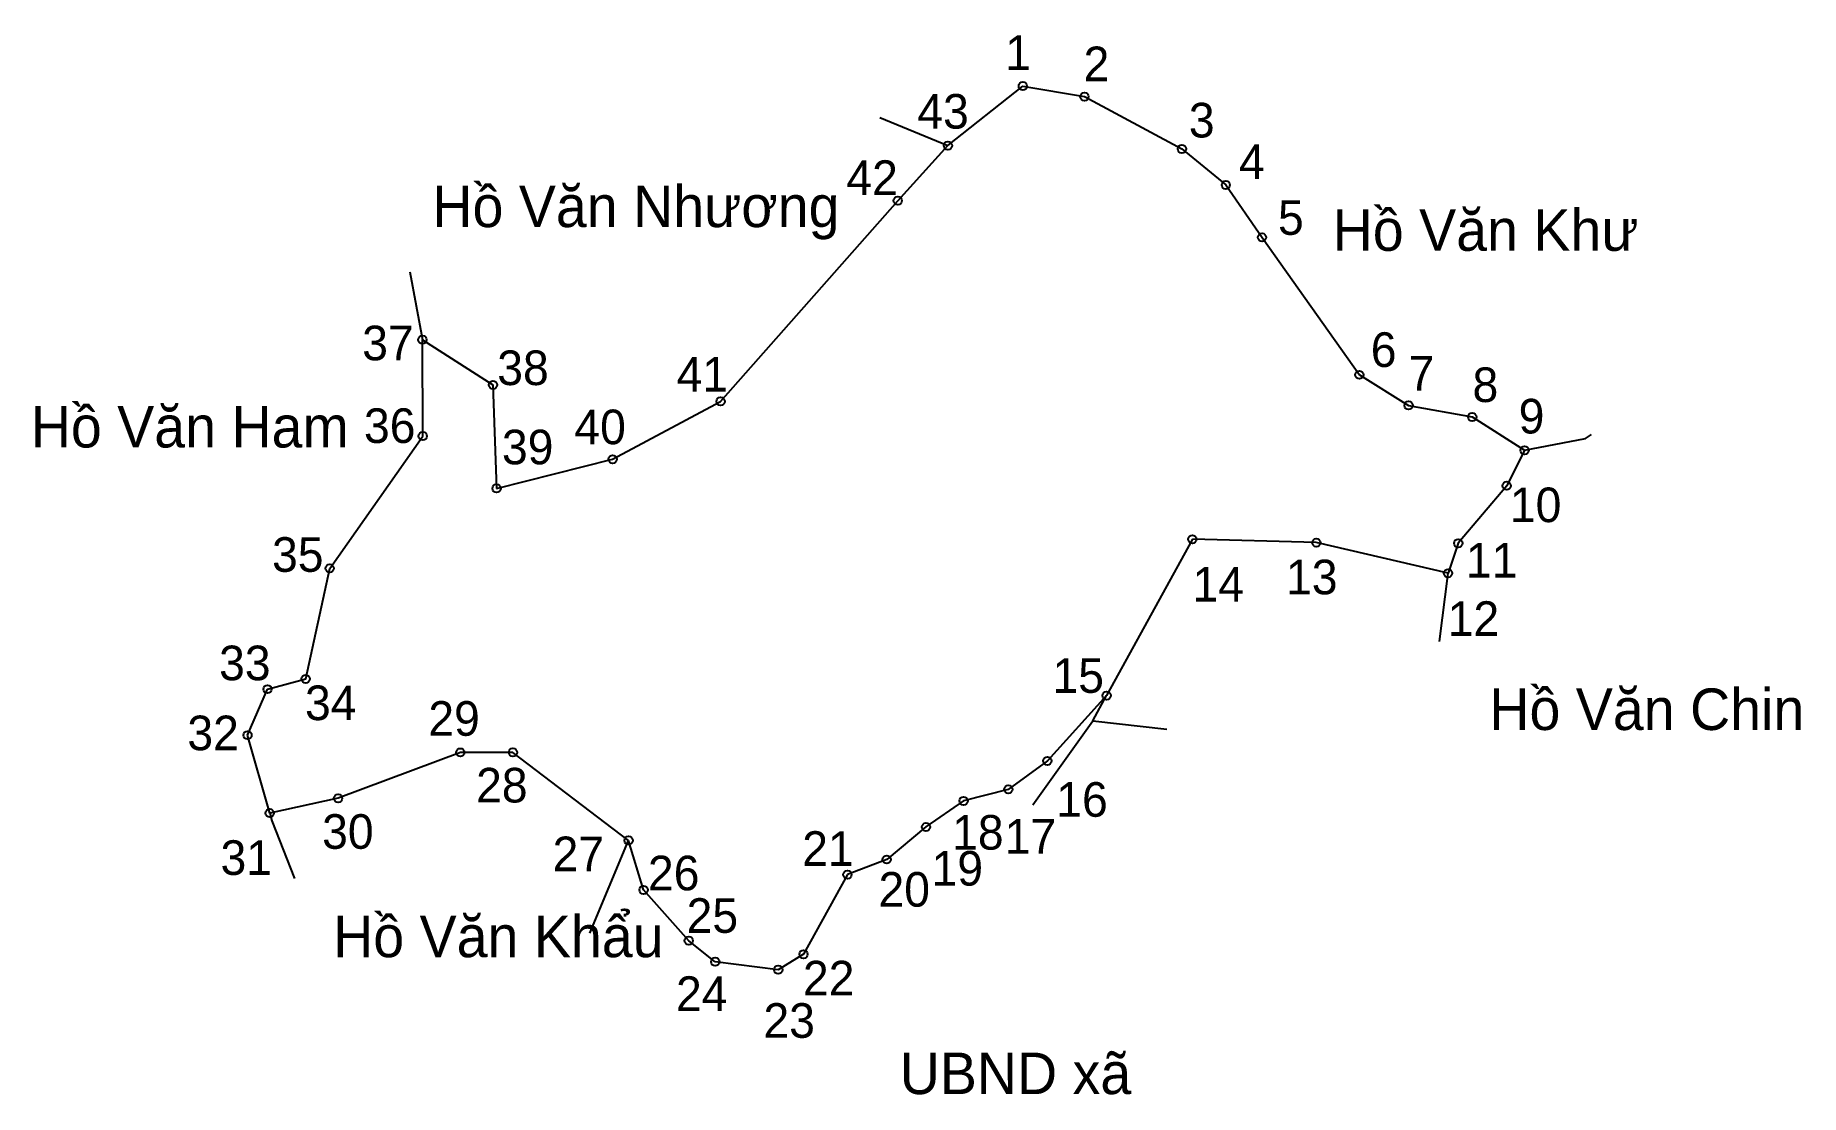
# Model space of a CAD drawing. Extents: x 547712 to 548101, y 1825490 to 1825724.
import ezdxf

# ---------------------------------------------------------------- set-up
doc = ezdxf.new("R2010")
doc.units = 0
for name, color, linetype in [('CanhThua', 7, 'Continuous'), ('MocDinhThua', 7, 'Continuous'), ('RauThua', 7, 'Continuous'), ('SoHieuDinhThua', 7, 'Continuous'), ('TenChuLanCan', 7, 'Continuous')]:
    doc.layers.add(name, color=color, linetype=linetype)

msp = doc.modelspace()

# ---------------------------------------------------------------- linework, layer by layer
at = {"layer": 'CanhThua'}
for p, q in [((547912.91, 1825699.56), (547929.43, 1825712.69)), ((547929.43, 1825712.69), (547943.03, 1825710.37)), ((547943.03, 1825710.37), (547964.52, 1825698.83)), ((547901.85, 1825687.41), (547912.91, 1825699.56)), ((547964.52, 1825698.83), (547974.21, 1825690.88)), ((547974.21, 1825690.88), (547982.2, 1825679.32)), ((547862.75, 1825643.13), (547901.85, 1825687.41)), ((547982.2, 1825679.32), (548003.66, 1825648.99)), ((547797.07, 1825635.48), (547797, 1825656.73)), ((547797, 1825656.73), (547812.56, 1825646.77)), ((548003.66, 1825648.99), (548014.52, 1825642.23)), ((547812.56, 1825646.77), (547813.34, 1825623.92)), ((547838.95, 1825630.38), (547862.75, 1825643.13)), ((548014.52, 1825642.23), (548028.57, 1825639.69)), ((548028.57, 1825639.69), (548040.1, 1825632.36)), ((547776.54, 1825606.29), (547797.07, 1825635.48)), ((547813.34, 1825623.92), (547838.95, 1825630.38)), ((548040.1, 1825632.36), (548036.16, 1825624.51)), ((548036.16, 1825624.51), (548025.48, 1825611.84)), ((547966.83, 1825612.73), (547947.9, 1825578.22)), ((547994.16, 1825611.97), (547966.83, 1825612.73)), ((548023.23, 1825605.22), (547994.16, 1825611.97)), ((548025.48, 1825611.84), (548023.23, 1825605.22)), ((547771.24, 1825581.9), (547776.54, 1825606.29)), ((547758.41, 1825569.49), (547762.82, 1825579.64)), ((547762.82, 1825579.64), (547771.24, 1825581.9)), ((547947.9, 1825578.22), (547934.84, 1825563.82)), ((547763.31, 1825552.3), (547758.41, 1825569.49)), ((547805.36, 1825565.67), (547778.39, 1825555.56)), ((547816.95, 1825565.69), (547805.36, 1825565.67)), ((547842.46, 1825546.27), (547816.95, 1825565.69)), ((547934.84, 1825563.82), (547926.23, 1825557.54)), ((547778.39, 1825555.56), (547763.31, 1825552.3)), ((547926.23, 1825557.54), (547916.35, 1825555)), ((547916.35, 1825555), (547908.06, 1825549.24)), ((547908.06, 1825549.24), (547899.4, 1825542.06)), ((547845.77, 1825535.35), (547842.46, 1825546.27)), ((547899.4, 1825542.06), (547890.74, 1825538.72)), ((547890.74, 1825538.72), (547881.05, 1825521.16)), ((547855.74, 1825524.15), (547845.77, 1825535.35)), ((547861.57, 1825519.5), (547855.74, 1825524.15)), ((547881.05, 1825521.16), (547875.48, 1825517.73)), ((547875.48, 1825517.73), (547861.57, 1825519.5))]:
    msp.add_line(p, q, dxfattribs=at)
at = {"layer": 'MocDinhThua'}
for centre in [(547929.43, 1825712.69), (547943.03, 1825710.37), (547912.91, 1825699.56), (547964.52, 1825698.83), (547974.21, 1825690.88), (547901.85, 1825687.41), (547982.2, 1825679.32), (547797, 1825656.73), (548003.66, 1825648.99), (547812.56, 1825646.77), (547862.75, 1825643.13), (548014.52, 1825642.23), (548028.57, 1825639.69), (547797.07, 1825635.48), (548040.1, 1825632.36), (547838.95, 1825630.38), (548036.16, 1825624.51), (547813.34, 1825623.92), (547966.83, 1825612.73), (547994.16, 1825611.97), (548025.48, 1825611.84), (547776.54, 1825606.29), (548023.23, 1825605.22), (547771.24, 1825581.9), (547762.82, 1825579.64), (547947.9, 1825578.22), (547758.41, 1825569.49), (547805.36, 1825565.67), (547816.95, 1825565.69), (547934.84, 1825563.82), (547778.39, 1825555.56), (547916.35, 1825555), (547926.23, 1825557.54), (547763.31, 1825552.3), (547908.06, 1825549.24), (547842.46, 1825546.27), (547890.74, 1825538.72), (547899.4, 1825542.06), (547845.77, 1825535.35), (547855.74, 1825524.15), (547861.57, 1825519.5), (547881.05, 1825521.16), (547875.48, 1825517.73)]:
    msp.add_circle(centre, 0.916, dxfattribs=at)
at = {"layer": 'RauThua'}
for p, q in [((547897.92, 1825705.78), (547912.91, 1825699.56)), ((547794.23, 1825671.71), (547797, 1825656.73)), ((548040.1, 1825632.36), (548053.52, 1825634.95)), ((548040.1, 1825632.36), (548053.52, 1825634.95)), ((548053.52, 1825634.95), (548054.9, 1825635.85)), ((548053.52, 1825634.95), (548054.9, 1825635.85)), ((548021.37, 1825590.15), (548023.23, 1825605.22)), ((547944.86, 1825572.67), (547947.9, 1825578.22)), ((547944.86, 1825572.67), (547947.9, 1825578.22)), ((547931.66, 1825554.11), (547944.86, 1825572.67)), ((547944.86, 1825572.67), (547961.22, 1825570.78)), ((547763.31, 1825552.3), (547763.78, 1825550.62)), ((547763.78, 1825550.62), (547768.74, 1825537.85)), ((547833.92, 1825525.81), (547842.46, 1825546.27))]:
    msp.add_line(p, q, dxfattribs=at)

# ---------------------------------------------------------------- texts
at = {"layer": 'SoHieuDinhThua'}
for s, height, p in [('1', 7.64, (547925.55, 1825716.26)), ('2', 7.64, (547942.83, 1825713.77)), ('43', 7.636, (547906.16, 1825703.31)), ('3', 7.64, (547966.05, 1825701.36)), ('4', 7.64, (547977.12, 1825692.23)), ('42', 7.636, (547890.51, 1825688.68)), ('5', 7.64, (547985.71, 1825679.88)), ('37', 7.636, (547783.71, 1825652.2)), ('6', 7.64, (548006.18, 1825650.73)), ('38', 7.636, (547813.5, 1825646.73)), ('41', 7.636, (547853.06, 1825645.3)), ('7', 7.64, (548014.54, 1825645.53)), ('8', 7.64, (548028.62, 1825642.99)), ('36', 7.636, (547784.1, 1825633.96)), ('40', 7.636, (547830.51, 1825633.68)), ('9', 7.64, (548038.8, 1825636.05)), ('39', 7.636, (547814.53, 1825629.25)), ('10', 7.636, (548036.87, 1825616.49)), ('35', 7.636, (547763.82, 1825605.53)), ('11', 7.636, (548027.18, 1825604.27)), ('14', 7.636, (547966.86, 1825598.97)), ('13', 7.636, (547987.49, 1825600.57)), ('12', 7.636, (548023.15, 1825591.39)), ('33', 7.636, (547752.14, 1825581.61)), ('15', 7.636, (547935.97, 1825578.83)), ('34', 7.636, (547771.09, 1825572.81)), ('29', 7.636, (547798.29, 1825569.36)), ('32', 7.636, (547745.14, 1825566.17)), ('28', 7.636, (547808.83, 1825554.64)), ('16', 7.636, (547936.81, 1825551.49)), ('30', 7.636, (547774.87, 1825544.42)), ('18', 7.636, (547913.83, 1825544.24)), ('21', 7.636, (547880.77, 1825540.66)), ('17', 7.636, (547925.43, 1825543.36)), ('31', 7.636, (547752.46, 1825538.66)), ('27', 7.636, (547825.71, 1825539.48)), ('19', 7.636, (547909.3, 1825536.3)), ('26', 7.636, (547846.74, 1825535.26)), ('20', 7.636, (547897.59, 1825531.65)), ('25', 7.636, (547855.27, 1825525.88)), ('24', 7.636, (547852.93, 1825508.65)), ('22', 7.636, (547880.93, 1825512.07)), ('23', 7.636, (547872.21, 1825502.72))]:
    msp.add_text(s, height=height, dxfattribs=at).set_placement(p)
at = {"layer": 'TenChuLanCan'}
for s, height, p in [('Hồ Văn Nhương', 9.1633, (547799.19, 1825681.58)), ('Hồ Văn Khư', 9.163, (547997.78, 1825676.35)), ('Hồ Văn Ham', 9.163, (547710.6, 1825632.96)), ('Hồ Văn Chin', 9.1633, (548032.34, 1825570.63)), ('Hồ Văn Khẩu', 9.1633, (547777.3, 1825520.51)), ('UBND xã', 9.163, (547902.28, 1825490.3))]:
    msp.add_text(s, height=height, dxfattribs=at).set_placement(p)

doc.saveas('drawing.dxf')
